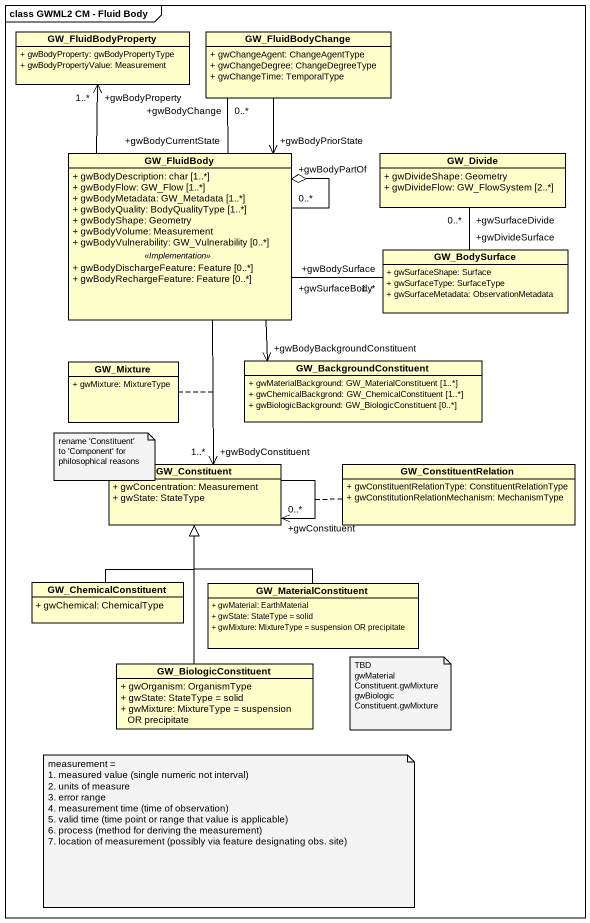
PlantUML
@startuml
mainframe class GWML2 CM - Fluid Body
hide circle
hide empty members
skinparam classAttributeIconSize 0
class GW_FluidBodyProperty {
  + gwBodyProperty: gwBodyPropertyType
  + gwBodyPropertyValue: Measurement
}
class GW_FluidBodyChange {
  + gwChangeAgent: ChangeAgentType
  + gwChangeDegree: ChangeDegreeType
  + gwChangeTime: TemporalType
}
class GW_FluidBody {
  + gwBodyDescription: char [1..*]
  + gwBodyFlow: GW_Flow [1..*]
  + gwBodyMetadata: GW_Metadata [1..*]
  + gwBodyQuality: BodyQualityType [1..*]
  + gwBodyShape: Geometry
  + gwBodyVolume: Measurement
  + gwBodyVulnerability: GW_Vulnerability [0..*]
  .. <<Implementation>> ..
  + gwBodyDischargeFeature: Feature [0..*]
  + gwBodyRechargeFeature: Feature [0..*]
}
class GW_Divide {
  + gwDivideShape: Geometry
  + gwDivideFlow: GW_FlowSystem [2..*]
}
class GW_BodySurface {
  + gwSurfaceShape: Surface
  + gwSurfaceType: SurfaceType
  + gwSurfaceMetadata: ObservationMetadata
}
class GW_Mixture {
  + gwMixture: MixtureType
}
class GW_BackgroundConstituent {
  + gwMaterialBackground: GW_MaterialConstituent [1..*]
  + gwChemicalBackgrond: GW_ChemicalConstituent [1..*]
  + gwBiologicBackground: GW_BiologicConstituent [0..*]
}
class GW_Constituent {
  + gwConcentration: Measurement
  + gwState: StateType
}
class GW_ConstituentRelation {
  + gwConstituentRelationType: ConstituentRelationType
  + gwConstitutionRelationMechanism: MechanismType
}
class GW_ChemicalConstituent {
  + gwChemical: ChemicalType
}
class GW_MaterialConstituent {
  + gwMaterial: EarthMaterial
  + gwState: StateType = solid
  + gwMixture: MixtureType = suspension OR precipitate
}
class GW_BiologicConstituent {
  + gwOrganism: OrganismType
  + gwState: StateType = solid
  + gwMixture: MixtureType = suspension OR precipitate
}
GW_FluidBodyChange --> "+gwBodyPriorState" GW_FluidBody
GW_FluidBody -up-> "+gwBodyProperty\n1..*" GW_FluidBodyProperty
GW_FluidBody "+gwBodyCurrentState" -up- "+gwBodyChange\n0..*" GW_FluidBodyChange
GW_FluidBody "0..*" --o "+gwBodyPartOf" GW_FluidBody
GW_FluidBody --> "+gwBodyBackgroundConstituent" GW_BackgroundConstituent
GW_FluidBody --> "+gwBodyConstituent\n1..*" GW_Constituent
(GW_FluidBody, GW_Constituent) .. GW_Mixture
GW_Divide "+gwSurfaceDivide\n0..*" -- "+gwDivideSurface" GW_BodySurface
GW_BodySurface "+gwBodySurface\n1..*" -left- "+gwSurfaceBody" GW_FluidBody
GW_Constituent "+gwConstituent\n0..*" <-- GW_Constituent
(GW_Constituent, GW_Constituent) .. GW_ConstituentRelation
GW_ChemicalConstituent -up-|> GW_Constituent
GW_MaterialConstituent -up-|> GW_Constituent
GW_BiologicConstituent -up-|> GW_Constituent
note as N1
  rename 'Constituent' to 'Component' for philosophical reasons
end note
note as N2
  TBD
  gwMaterialConstituent.gwMixture
  gwBiologicConstituent.gwMixture
end note
note as N3
  measurement =
  1. measured value (single numeric not interval)
  2. units of measure
  3. error range
  4. measurement time (time of observation)
  5. valid time (time point or range that value is applicable)
  6. process (method for deriving the measurement)
  7. location of measurement (possibly via feature designating obs. site)
end note
@enduml
